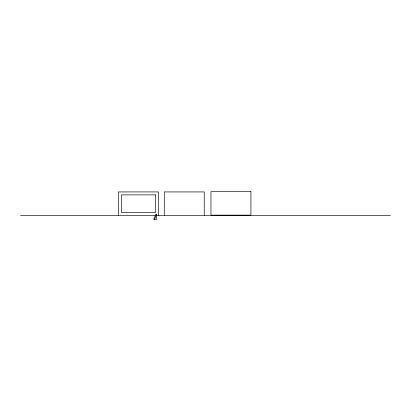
<?xml version="1.0" encoding="UTF-8"?>
<svg xmlns="http://www.w3.org/2000/svg" width="411" height="411" viewBox="0 0 411 411"><rect width="100%" height="100%" fill="white"/><g stroke="black" fill="none" stroke-linecap="round" stroke-linejoin="round"><path stroke-width="0.62" d="M154.546 219.371L156.627 214.285L155.795 214.285L153.719 219.371L156.627 219.371L156.627 214.285M20.55 215.436L390.45 215.436M204.236 215.436L204.236 191.932L164.277 191.932L164.277 215.436M158.43 215.436L158.43 191.932L118.471 191.932L118.471 215.436M250.921 191.629L210.966 191.629L210.966 215.133L250.921 215.133L250.921 191.629M155.492 194.871L121.409 194.871L121.409 212.497L155.492 212.497L155.492 194.871"/></g></svg>
